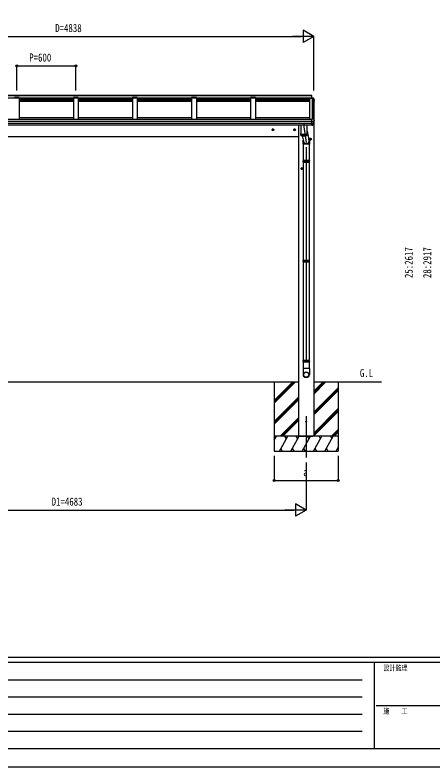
# Model space of a CAD drawing. Units: millimetres, scale not verified. Extents: x -10512 to 10512, y -7425 to 7425.
# Drawn here: x -6914 to -2666, y -7425 to 222 of the extents above; entities that cross this region are included whole.
import ezdxf
from ezdxf.enums import TextEntityAlignment as Align

# ---------------------------------------------------------------- set-up
doc = ezdxf.new("R2010")
doc.units = ezdxf.units.MM
doc.header["$LTSCALE"] = 40
for name, color, linetype in [('0-2_USER1', 3, 'Continuous'), ('0-4_YKK_12', 2, 'Continuous'), ('0-5_YKK_13', 4, 'Continuous'), ('0-6_YKK_A1', 4, 'Continuous'), ('0-7_YKK_D', 6, 'Continuous'), ('0-8_YKK_ZWAK', 7, 'Continuous')]:
    doc.layers.add(name, color=color, linetype=linetype)
doc.styles.add('ＭＳ ゴシック', font='')
doc.styles.get('ＭＳ ゴシック').set_extended_font_data('MS Gothic')

msp = doc.modelspace()

# ---------------------------------------------------------------- linework, layer by layer
at = {"layer": '0-4_YKK_12'}
for p, q in [((-3978.45, -878.21), (-3978.45, -916.35)), ((-3978.45, -916.35), (-3954.45, -1074.72)), ((-3954.45, -1120.16), (-3954.45, -3297.39)), ((-3954.45, -3856.56), (-3954.45, -4277.64))]:
    msp.add_line(p, q, dxfattribs=at)
at = {"layer": '0-5_YKK_13'}
for p, q in [((-3895.95, -620.18), (-3884.79, -620.79)), ((-3895.95, -622.87), (-3895.95, -626.1)), ((-3895.95, -622.87), (-3895.95, -622.87)), ((-3895.95, -625.11), (-3885.12, -625.72)), ((-3885.12, -626.1), (-3895.95, -626.1)), ((-3885.12, -625.72), (-3884.75, -623.24)), ((-3885.12, -625.72), (-3885.12, -626.15)), ((-3884.97, -625.93), (-3884.75, -624.45)), ((-3883.77, -626), (-3884.97, -625.93)), ((-3876.95, -645.74), (-3876.38, -645.63)), ((-3876.95, -646.08), (-3876.38, -645.97)), ((-3875.53, -647.33), (-3876.95, -647.61)), ((-3876.95, -659.39), (-3875.81, -659.53)), ((-3876.95, -663.41), (-3875.13, -663.76)), ((-3876.1, -665.1), (-3876.95, -664.93)), ((-3874.48, -642.04), (-3874.48, -646.06)), ((-3874.12, -660.65), (-3874.11, -660.72)), ((-3874.07, -660.99), (-3874.07, -665.03)), ((-3898.95, -833.93), (-3898.95, -833.61)), ((-3898.95, -834.62), (-3898.95, -833.93)), ((-3898.95, -856.83), (-3898.95, -834.62)), ((-4010.45, -895.63), (-4010.45, -982.4)), ((-3946.45, -982.4), (-3946.45, -895.63)), ((-3898.95, -858.09), (-3898.95, -856.83)), ((-3898.95, -858.92), (-3898.95, -858.09)), ((-3898.95, -858.92), (-3884.16, -859.02)), ((-3898.95, -872.78), (-3898.95, -858.92)), ((-3898.95, -872.78), (-3884.16, -872.58)), ((-3898.95, -874.69), (-3898.95, -872.78)), ((-3898.95, -876.21), (-3898.95, -874.69)), ((-3898.95, -896.69), (-3898.95, -876.21)), ((-3898.95, -897.09), (-3887.36, -896.46)), ((-3898.95, -897.09), (-3898.95, -896.69)), ((-3886.57, -896), (-3886.58, -896.02)), ((-3882.5, -858.93), (-3876.12, -858.14)), ((-3881.95, -858.86), (-3881.95, -872.66)), ((-3881.95, -866.65), (-3874.72, -868.05)), ((-3875.25, -857.99), (-3875.18, -857.98)), ((-3875.25, -857.99), (-3875.25, -857.99)), ((-3874.38, -857), (-3874.38, -850.5)), ((-3873.91, -875.56), (-3873.91, -869.03)), ((-4280.94, -944.8), (-4303.94, -944.8)), ((-4292.44, -957.31), (-4292.44, -932.29)), ((-4060.94, -944.8), (-4083.94, -944.8)), ((-4072.44, -957.31), (-4072.44, -932.29)), ((-4010.45, -983.37), (-4010.45, -998.82)), ((-4009.86, -1000.37), (-4009.86, -984.92)), ((-4008.63, -986.11), (-4008.63, -1001.56)), ((-4006.82, -1002.65), (-4006.82, -987.19)), ((-4004.45, -988.19), (-4004.45, -1003.65)), ((-4001.58, -1004.54), (-4001.58, -989.09)), ((-3998.27, -1005.32), (-3998.27, -989.87)), ((-3994.56, -990.52), (-3994.56, -1005.97)), ((-3990.55, -991.03), (-3990.55, -1006.49)), ((-3986.31, -991.39), (-3986.31, -1006.85)), ((-3981.91, -991.6), (-3981.91, -1007.05)), ((-3977.45, -991.64), (-3977.45, -1007.1)), ((-3973.01, -991.52), (-3973.01, -1006.98)), ((-3968.68, -991.25), (-3968.68, -1006.7)), ((-3964.54, -990.82), (-3964.54, -1006.28)), ((-3960.67, -990.25), (-3960.67, -1005.7)), ((-3957.15, -989.54), (-3957.15, -1005)), ((-3954.05, -988.72), (-3954.05, -1004.18)), ((-3951.43, -987.8), (-3951.43, -1003.25)), ((-3949.33, -986.8), (-3949.33, -1002.25)), ((-3947.8, -985.75), (-3947.8, -1001.2)), ((-3946.45, -958.63), (-3927.49, -1044.49)), ((-3946.45, -998.82), (-3946.45, -983.37)), ((-3995.86, -1005.77), (-3983.46, -1061.92)), ((-3987.84, -1058.57), (-3987.84, -1090.15)), ((-3899.44, -1039.8), (-3922.44, -1039.8)), ((-3921.84, -1058.98), (-3921.84, -1090.15)), ((-3910.94, -1052.31), (-3910.94, -1027.29)), ((-3921.84, -1090.15), (-3987.84, -1090.15)), ((-3984.45, -1090.15), (-3984.45, -1255.2)), ((-3924.45, -1090.15), (-3924.45, -1255.2)), ((-3992.45, -1264.2), (-3916.45, -1264.2)), ((-3987.05, -1257.2), (-3921.85, -1257.2)), ((-3987.05, -1271.2), (-3921.85, -1271.2)), ((-3986.45, -1255.2), (-3922.45, -1255.2)), ((-3986.45, -1255.2), (-3986.45, -1257.2)), ((-3986.45, -1271.2), (-3986.45, -1273.2)), ((-3986.45, -1273.2), (-3922.45, -1273.2)), ((-3984.45, -1273.2), (-3984.45, -2270.22)), ((-3924.45, -1273.2), (-3924.45, -2270.22)), ((-3922.45, -1255.2), (-3922.45, -1257.2)), ((-3922.45, -1271.2), (-3922.45, -1273.2)), ((-3986.44, -1339.8), (-4009.44, -1339.8)), ((-3997.94, -1352.31), (-3997.94, -1327.29)), ((-3992.45, -2279.22), (-3916.45, -2279.22)), ((-3987.05, -2272.22), (-3921.85, -2272.22)), ((-3987.05, -2286.22), (-3921.85, -2286.22)), ((-3986.45, -2270.22), (-3922.45, -2270.22)), ((-3986.45, -2270.22), (-3986.45, -2272.22)), ((-3986.45, -2286.22), (-3986.45, -2288.22)), ((-3986.45, -2288.22), (-3922.45, -2288.22)), ((-3984.45, -2288.22), (-3984.45, -3286.86)), ((-3924.45, -2288.22), (-3924.45, -3286.86)), ((-3922.45, -2270.22), (-3922.45, -2272.22)), ((-3922.45, -2286.22), (-3922.45, -2288.22)), ((-3986.45, -3286.86), (-3922.45, -3286.86)), ((-3986.45, -3286.86), (-3986.45, -3288.86)), ((-3922.45, -3286.86), (-3922.45, -3288.86)), ((-3992.45, -3295.86), (-3916.45, -3295.86)), ((-3987.05, -3288.86), (-3921.85, -3288.86)), ((-3987.05, -3302.86), (-3921.85, -3302.86)), ((-3986.45, -3302.86), (-3986.45, -3304.86)), ((-3986.45, -3304.86), (-3922.45, -3304.86)), ((-3984.45, -3304.86), (-3984.45, -3374.32)), ((-3924.45, -3304.86), (-3924.45, -3374.32)), ((-3922.45, -3302.86), (-3922.45, -3304.86)), ((-3922.6, -3374.32), (-3986.3, -3374.32)), ((-3986.3, -3374.32), (-3986.3, -3433.59)), ((-3922.6, -3374.32), (-3922.6, -3433.59))]:
    msp.add_line(p, q, dxfattribs=at)
for points in [[(-3895.95, -622.62), (-3884.75, -623.24), (-3884.75, -624.45), (-3883.63, -624.5)], [(-3885.05, -626.15), (-3884.97, -625.58), (-3884.97, -625.93)], [(-3882.14, -621.99), (-3877.9, -632.61), (-3874.55, -641.55), (-3874.49, -641.82), (-3874.48, -641.88)], [(-3882.14, -625.56), (-3881.15, -628.05), (-3880.16, -630.55), (-3879.2, -633.05), (-3878.24, -635.56), (-3877.3, -638.07), (-3876.37, -640.58), (-3875.45, -643.1), (-3874.55, -645.63)], [(-3874.25, -665.68), (-3875.71, -668.22), (-3876.95, -670.34)], [(-3874.48, -641.88), (-3874.48, -641.99), (-3874.48, -642.05)], [(-3874.11, -660.67), (-3874.08, -660.85), (-3874.08, -660.98)], [(-3898.95, -833.61), (-3884.95, -834.29), (-3884.95, -828.64), (-3883.19, -828.74)], [(-3882.31, -829.36), (-3881.28, -831.94), (-3880.26, -834.53), (-3879.25, -837.12), (-3878.26, -839.72), (-3877.28, -842.32), (-3876.32, -844.93), (-3875.37, -847.54), (-3874.43, -850.16)], [(-3882.5, -858.93), (-3882.75, -858.96), (-3882.9, -858.97)], [(-3877.73, -858.22), (-3876.49, -858.18), (-3875.25, -857.99)], [(-3874.43, -850.16), (-3874.39, -850.37), (-3874.38, -850.5)], [(-4292.44, -952.31), (-4298.94, -948.55), (-4298.94, -941.05), (-4292.44, -937.29)], [(-4292.44, -952.31), (-4285.94, -948.55), (-4285.94, -941.05), (-4292.44, -937.29)], [(-4072.44, -952.31), (-4078.94, -948.55), (-4078.94, -941.05), (-4072.44, -937.29)], [(-4072.44, -952.31), (-4065.94, -948.55), (-4065.94, -941.05), (-4072.44, -937.29)], [(-4010.45, -982.4), (-4010.45, -982.54), (-4010.34, -983.1), (-4010.08, -983.66), (-4009.68, -984.21), (-4009.14, -984.75), (-4008.46, -985.28), (-4007.64, -985.8), (-4006.69, -986.3), (-4005.61, -986.78), (-4004.4, -987.25), (-4003.08, -987.69), (-4001.64, -988.11), (-4000.1, -988.5), (-3998.46, -988.86), (-3996.73, -989.2), (-3994.92, -989.5), (-3993.03, -989.77), (-3991.07, -990.01), (-3989.06, -990.22), (-3986.99, -990.38), (-3984.89, -990.51), (-3982.76, -990.61), (-3980.61, -990.66), (-3978.45, -990.68)], [(-4010.4, -982.88), (-4010.41, -982.95), (-4010.45, -983.51), (-4010.34, -984.07), (-4010.08, -984.62), (-4009.68, -985.17), (-4009.14, -985.71), (-4008.46, -986.24), (-4007.64, -986.76), (-4006.69, -987.26), (-4005.61, -987.75), (-4004.4, -988.21), (-4003.08, -988.66), (-4001.64, -989.07), (-4000.1, -989.47), (-3998.46, -989.83), (-3996.73, -990.17), (-3994.92, -990.47), (-3993.03, -990.74), (-3991.07, -990.98), (-3989.06, -991.18), (-3986.99, -991.35), (-3984.89, -991.48), (-3982.76, -991.57), (-3980.61, -991.63), (-3978.45, -991.65)], [(-4008.75, -985.07), (-4008.3, -985.53), (-4007.66, -986.05), (-4006.88, -986.56), (-4005.97, -987.06), (-4004.94, -987.54), (-4003.78, -987.99), (-4002.5, -988.43), (-4001.11, -988.84), (-3999.61, -989.23), (-3998.01, -989.59), (-3996.33, -989.92), (-3994.56, -990.22), (-3992.71, -990.49), (-3990.8, -990.73), (-3988.83, -990.93), (-3986.81, -991.09), (-3984.76, -991.22), (-3982.67, -991.32), (-3980.57, -991.37), (-3978.45, -991.39)], [(-3978.45, -990.68), (-3976.29, -990.66), (-3974.14, -990.61), (-3972.01, -990.51), (-3969.91, -990.38), (-3967.84, -990.22), (-3965.83, -990.01), (-3963.87, -989.77), (-3961.98, -989.5), (-3960.17, -989.2), (-3958.44, -988.86), (-3956.8, -988.5), (-3955.26, -988.11), (-3953.82, -987.69), (-3952.5, -987.25), (-3951.29, -986.78), (-3950.21, -986.3), (-3949.26, -985.8), (-3948.44, -985.28), (-3947.76, -984.75), (-3947.22, -984.21), (-3946.82, -983.66), (-3946.56, -983.1), (-3946.45, -982.54), (-3946.45, -982.4)], [(-3978.45, -991.65), (-3976.29, -991.63), (-3974.14, -991.57), (-3972.01, -991.48), (-3969.91, -991.35), (-3967.84, -991.18), (-3965.83, -990.98), (-3963.87, -990.74), (-3961.98, -990.47), (-3960.17, -990.17), (-3958.44, -989.83), (-3956.8, -989.47), (-3955.26, -989.07), (-3953.82, -988.66), (-3952.5, -988.21), (-3951.29, -987.75), (-3950.21, -987.26), (-3949.26, -986.76), (-3948.44, -986.24), (-3947.76, -985.71), (-3947.22, -985.17), (-3946.82, -984.62), (-3946.56, -984.07), (-3946.45, -983.51), (-3946.49, -982.95), (-3946.5, -982.88)], [(-3978.45, -991.39), (-3976.33, -991.37), (-3974.23, -991.32), (-3972.14, -991.22), (-3970.09, -991.09), (-3968.07, -990.93), (-3966.1, -990.73), (-3964.19, -990.49), (-3962.34, -990.22), (-3960.57, -989.92), (-3958.89, -989.59), (-3957.29, -989.23), (-3955.79, -988.84), (-3954.4, -988.43), (-3953.12, -987.99), (-3951.96, -987.54), (-3950.93, -987.06), (-3950.02, -986.56), (-3949.24, -986.05), (-3948.6, -985.53), (-3948.16, -985.07)], [(-4010.45, -998.82), (-4010.45, -998.96), (-4010.34, -999.52), (-4010.08, -1000.08), (-4009.68, -1000.63), (-4009.14, -1001.17), (-4008.46, -1001.7), (-4007.64, -1002.22), (-4006.69, -1002.72), (-4005.61, -1003.2), (-4004.4, -1003.67), (-4003.08, -1004.11), (-4001.64, -1004.53), (-4000.1, -1004.92), (-3998.46, -1005.28), (-3996.73, -1005.62), (-3994.92, -1005.92), (-3993.03, -1006.2), (-3991.07, -1006.43), (-3989.06, -1006.64), (-3986.99, -1006.8), (-3984.89, -1006.93), (-3982.76, -1007.03), (-3980.61, -1007.09), (-3978.45, -1007.1)], [(-3978.45, -1007.1), (-3976.29, -1007.09), (-3974.14, -1007.03), (-3972.01, -1006.93), (-3969.91, -1006.8), (-3967.84, -1006.64), (-3965.83, -1006.43), (-3963.87, -1006.2), (-3961.98, -1005.92), (-3960.17, -1005.62), (-3958.44, -1005.28), (-3956.8, -1004.92), (-3955.26, -1004.53), (-3953.82, -1004.11), (-3952.5, -1003.67), (-3951.29, -1003.2), (-3950.21, -1002.72), (-3949.26, -1002.22), (-3948.44, -1001.7), (-3947.76, -1001.17), (-3947.22, -1000.63), (-3946.82, -1000.08), (-3946.56, -999.52), (-3946.45, -998.96), (-3946.45, -998.82)], [(-3910.94, -1047.31), (-3917.44, -1043.55), (-3917.44, -1036.05), (-3910.94, -1032.29)], [(-3910.94, -1047.31), (-3904.44, -1043.55), (-3904.44, -1036.05), (-3910.94, -1032.29)], [(-3997.94, -1347.31), (-4004.44, -1343.55), (-4004.44, -1336.05), (-3997.94, -1332.29)], [(-3997.94, -1347.31), (-3991.44, -1343.55), (-3991.44, -1336.05), (-3997.94, -1332.29)]]:
    msp.add_lwpolyline(points, dxfattribs=at)
for centre, radius in [((-4292.44, -944.8), 8.5), ((-4292.44, -944.8), 7.7), ((-4292.44, -944.8), 6.5), ((-4072.44, -944.8), 8.5), ((-4072.44, -944.8), 7.7), ((-4072.44, -944.8), 6.5), ((-3910.94, -1039.8), 8.5), ((-3910.94, -1039.8), 7.7), ((-3910.94, -1039.8), 6.5), ((-3997.94, -1339.8), 8.5), ((-3997.94, -1339.8), 7.7), ((-3997.94, -1339.8), 6.5), ((-3954.45, -3912.5), 5)]:
    msp.add_circle(centre, radius, dxfattribs=at)
for centre, radius, start, end in [((-3884.37, -623.37), 2.62, 31.83445, 99.24), ((-3883.79, -626.29), 0.3, 21.99494, 87.04231), ((-3883.72, -626.2), 1.7, 22.00225, 87.0423), ((-4345.88, -812.56), 498.52, 19.56907, 21.95354), ((-4308.71, -416.78), 499.04, 329.90411, 330.14673), ((-4308.71, -417.13), 499.04, 329.90411, 330.14673), ((-3876.44, -645.33), 0.3, 280.95393, 327.06409), ((-3876.44, -645.68), 0.299, 280.88931, 19.51522), ((-3876.15, -665.39), 0.299, 330.19129, 79.12168), ((-3875.83, -661.87), 2.32, 60.30373, 87.34859), ((-3875.77, -646.06), 1.3, 280.88938, 19.44863), ((-3875.38, -660.94), 1.3, 10.02543, 80.23195), ((-3875.37, -665.03), 1.3, 330.27138, 79.1216), ((-3883.24, -829.73), 1, 22.05378, 87.04045), ((-3887.42, -895.46), 1, 273.10735, 326.38063), ((-4268.85, -641.85), 459.05, 326.38357, 329.32444), ((-3881.61, -856.3), 16.37, 265.48312, 268.58725), ((-3875.38, -857), 1, 281.45361, 0), ((-3874.9, -869.03), 0.998, 0.05121, 79.086), ((-3874.91, -875.56), 1, 329.32149, 0), ((-3960.2, -1264.2), 27.75, 165.38919, 194.61079), ((-3948.7, -1264.2), 27.75, 0, 14.61083), ((-3948.7, -1264.2), 27.75, 345.38917, 0), ((-3960.2, -2279.22), 27.75, 165.38919, 194.61079), ((-3948.7, -2279.22), 27.75, 0, 14.61083), ((-3948.7, -2279.22), 27.75, 345.38917, 0), ((-3960.2, -3295.86), 27.75, 165.38919, 194.61079), ((-3948.7, -3295.86), 27.75, 0, 14.61083), ((-3948.7, -3295.86), 27.75, 345.38917, 0), ((-3955.3, -3433.59), 31, 180, 270), ((-3953.6, -3433.59), 31, 270, 0)]:
    msp.add_arc(centre, radius, start, end, dxfattribs=at)
for centre, major_axis, ratio, start_param, end_param in [((-3882.8, -851.41), (9.96, 2.12), 0.734427, 4.4222801, 4.5475838), ((-3882.8, -880.18), (-9.97, 1.96), 0.736539, 4.8664216, 4.9917253), ((-3882.95, -872.46), (-1, 0.195), 0.067217, 2.8005545, 3.1546872), ((-3954.84, -1055.47), (-33, -3.09), 0.972144, 5.9206673, 10.0450759), ((-3954.77, -1055.47), (-2.75, 29.4), 0.995638, 1.6925581, 5.0001766)]:
    msp.add_ellipse(centre, major_axis=major_axis, ratio=ratio, start_param=start_param, end_param=end_param, dxfattribs=at)
for major_axis in [(-28.29, 0), (-25.83, 0)]:
    msp.add_ellipse((-3954.45, -3436.41), major_axis=major_axis, ratio=0.996195, dxfattribs=at)
at = {"layer": '0-6_YKK_A1'}
for p, q in [((-3895.95, -595.78), (-8695.95, -595.78)), ((-3895.95, -601.06), (-8695.95, -601.06)), ((-3895.95, -625.67), (-3895.95, -595.78)), ((-8670.95, -621.61), (-3895.95, -621.61)), ((-8670.95, -621.61), (-3895.95, -621.61)), ((-6870.95, -616.43), (-6920.95, -616.43)), ((-6870.95, -616.43), (-6870.95, -836.64)), ((-6870.95, -624.53), (-6320.95, -624.53)), ((-6870.95, -630.6), (-6320.95, -630.6)), ((-6870.95, -631.58), (-6320.95, -631.58)), ((-6870.95, -641.61), (-6320.95, -641.61)), ((-6870.95, -646.47), (-6320.95, -646.47)), ((-6870.95, -648.01), (-6320.95, -648.01)), ((-6870.95, -649.97), (-6320.95, -649.97)), ((-6870.95, -653.74), (-6320.95, -653.74)), ((-6270.95, -616.43), (-6320.95, -616.43)), ((-6320.95, -616.43), (-6320.95, -836.64)), ((-6270.95, -616.43), (-6270.95, -836.64)), ((-5720.95, -624.53), (-6270.95, -624.53)), ((-5720.95, -630.6), (-6270.95, -630.6)), ((-5720.95, -631.58), (-6270.95, -631.58)), ((-6270.95, -641.61), (-5720.95, -641.61)), ((-6270.95, -646.47), (-5720.95, -646.47)), ((-6270.95, -648.01), (-5720.95, -648.01)), ((-6270.95, -649.97), (-5720.95, -649.97)), ((-6270.95, -653.74), (-5720.95, -653.74)), ((-5670.95, -616.43), (-5720.95, -616.43)), ((-5720.95, -616.43), (-5720.95, -836.64)), ((-5670.95, -616.43), (-5670.95, -836.64)), ((-5670.95, -624.53), (-5120.95, -624.53)), ((-5670.95, -630.6), (-5120.95, -630.6)), ((-5670.95, -631.58), (-5120.95, -631.58)), ((-5670.95, -641.61), (-5120.95, -641.61)), ((-5670.95, -646.47), (-5120.95, -646.47)), ((-5670.95, -648.01), (-5120.95, -648.01)), ((-5670.95, -649.97), (-5120.95, -649.97)), ((-5670.95, -653.74), (-5120.95, -653.74)), ((-5070.95, -616.43), (-5120.95, -616.43)), ((-5120.95, -616.43), (-5120.95, -836.64)), ((-5070.95, -616.43), (-5120.95, -616.43)), ((-5120.95, -616.43), (-5120.95, -836.64)), ((-5070.95, -616.43), (-5070.95, -836.64)), ((-5070.95, -616.43), (-5070.95, -836.64)), ((-5070.95, -624.53), (-4520.95, -624.53)), ((-5070.95, -630.6), (-4520.95, -630.6)), ((-5070.95, -631.58), (-4520.95, -631.58)), ((-5070.95, -641.61), (-4520.95, -641.61)), ((-5070.95, -646.47), (-4520.95, -646.47)), ((-5070.95, -648.01), (-4520.95, -648.01)), ((-5070.95, -649.97), (-4520.95, -649.97)), ((-5070.95, -653.74), (-4520.95, -653.74)), ((-4470.95, -616.43), (-4520.95, -616.43)), ((-4520.95, -616.43), (-4520.95, -836.64)), ((-4470.95, -616.43), (-4470.95, -836.64)), ((-4470.95, -624.53), (-3895.95, -624.53)), ((-4470.95, -630.6), (-3920.95, -630.6)), ((-4470.95, -631.58), (-3920.95, -631.58)), ((-4470.95, -641.61), (-3920.95, -641.61)), ((-4470.95, -646.47), (-3920.95, -646.47)), ((-4470.95, -648.01), (-3920.95, -648.01)), ((-4470.95, -649.97), (-3920.95, -649.97)), ((-4470.95, -653.74), (-3920.95, -653.74)), ((-3920.95, -624.53), (-3920.95, -836.64)), ((-3884.07, -626.15), (-3920.95, -626.15)), ((-3889.65, -834.06), (-3889.65, -626.15)), ((-3876.95, -644.7), (-3884.07, -626.15)), ((-3883.95, -626.46), (-3883.95, -828.7)), ((-3876.95, -644.7), (-3876.95, -843.21)), ((-8692.95, -836.64), (-3898.95, -836.64)), ((-6870.95, -819.55), (-6320.95, -819.55)), ((-6270.95, -819.55), (-5720.95, -819.55)), ((-5670.95, -819.55), (-5120.95, -819.55)), ((-5070.95, -819.55), (-4520.95, -819.55)), ((-4470.95, -819.55), (-3920.95, -819.55)), ((-8692.95, -856.17), (-3898.95, -856.17)), ((-8692.95, -876.27), (-3898.95, -876.27)), ((-8692.95, -895.63), (-3898.95, -895.63)), ((-4031.45, -895.63), (-4031.45, -3512.5)), ((-3877.45, -858.3), (-3877.45, -867.52)), ((-3877.45, -881.71), (-3877.45, -3512.5)), ((-3876.95, -842.26), (-3876.95, -843.21)), ((-8560.45, -1012.5), (-4031.45, -1012.5)), ((-4031.45, -3512.5), (-8560.45, -3512.5)), ((-4279.45, -3514.64), (-4277.32, -3512.5)), ((-4279.45, -3512.5), (-4279.45, -4212.5)), ((-4279.45, -3698.48), (-4093.47, -3512.5)), ((-4279.45, -3712.63), (-4079.33, -3512.5)), ((-4279.45, -3726.77), (-4065.19, -3512.5)), ((-4279.45, -3514.64), (-4277.32, -3512.5)), ((-4031.45, -3512.5), (-4031.45, -4062.5)), ((-3190.26, -3512.5), (-3877.45, -3512.5)), ((-3877.45, -3633.14), (-3756.82, -3512.5)), ((-3877.45, -3618.99), (-3770.96, -3512.5)), ((-3877.45, -3604.85), (-3785.1, -3512.5)), ((-3877.45, -3512.5), (-3877.45, -4062.5)), ((-3629.45, -3512.5), (-3629.45, -4212.5)), ((-3877.45, -3816.98), (-3629.45, -3568.98)), ((-3877.45, -3831.12), (-3629.45, -3583.13)), ((-4279.45, -3910.61), (-4031.45, -3662.62)), ((-3877.45, -3845.27), (-3629.45, -3597.27)), ((-4279.45, -3924.76), (-4031.45, -3676.76)), ((-4279.45, -3938.9), (-4031.45, -3690.9)), ((-3877.45, -4029.11), (-3629.45, -3781.12)), ((-3877.45, -4043.26), (-3629.45, -3795.26)), ((-3877.45, -4057.4), (-3629.45, -3809.4)), ((-4219.21, -4062.5), (-4031.45, -3874.75)), ((-4205.07, -4062.5), (-4031.45, -3888.89)), ((-4190.92, -4062.5), (-4031.45, -3903.03)), ((-3698.71, -4062.5), (-3629.45, -3993.25)), ((-3684.57, -4062.5), (-3629.45, -4007.39)), ((-3670.42, -4062.5), (-3629.45, -4021.53)), ((-3629.45, -4062.5), (-4279.45, -4062.5)), ((-4279.45, -4102.6), (-4256.3, -4062.5)), ((-4271.3, -4088.49), (-4279.45, -4074.37)), ((-4227.43, -4212.5), (-4140.83, -4062.5)), ((-4155.83, -4088.49), (-4170.83, -4062.5)), ((-4111.96, -4212.5), (-4025.36, -4062.5)), ((-4040.36, -4088.49), (-4055.36, -4062.5)), ((-4021.95, -4062.5), (-3886.95, -4062.5)), ((-3996.49, -4212.5), (-3909.89, -4062.5)), ((-3924.89, -4088.49), (-3939.89, -4062.5)), ((-3881.02, -4212.5), (-3794.42, -4062.5)), ((-3809.42, -4088.49), (-3824.42, -4062.5)), ((-3765.55, -4212.5), (-3678.95, -4062.5)), ((-3708.95, -4062.5), (-3693.95, -4088.49)), ((-4212.44, -4186.53), (-4197.44, -4212.5)), ((-4096.96, -4186.52), (-4081.96, -4212.5)), ((-3981.49, -4186.52), (-3966.5, -4212.5)), ((-3866.02, -4186.53), (-3851.03, -4212.5)), ((-3750.55, -4186.53), (-3735.56, -4212.5)), ((-3650.08, -4212.5), (-3629.45, -4176.77)), ((-3635.08, -4186.53), (-3629.45, -4196.28)), ((-4279.45, -4212.5), (-3629.45, -4212.5))]:
    msp.add_line(p, q, dxfattribs=at)
at = {"layer": '0-7_YKK_D'}
for p, q in [((-8589.95, 4.22), (-4001.95, 4.22)), ((-3876.95, 4.22), (-4093.46, 4.22)), ((-3876.95, 4.22), (-3985.2, 66.72)), ((-3985.2, 66.72), (-3985.2, -58.28)), ((-3876.95, 4.22), (-3985.2, -58.28)), ((-3876.95, -545.78), (-3876.95, 5.22)), ((-6895.95, -545.78), (-6895.95, -294.78)), ((-6895.95, -295.78), (-6295.95, -295.78)), ((-6295.95, -545.78), (-6295.95, -294.78)), ((-4279.45, -4262.5), (-4279.45, -4513.5)), ((-3629.45, -4262.5), (-3629.45, -4513.5)), ((-3954.45, -4327.64), (-3954.45, -4813.5)), ((-4279.45, -4512.5), (-3629.45, -4512.5)), ((-8512.45, -4812.5), (-4079.45, -4812.5)), ((-3954.45, -4812.5), (-4170.96, -4812.5)), ((-3954.45, -4812.5), (-4062.7, -4750)), ((-4062.7, -4750), (-4062.7, -4875)), ((-3954.45, -4812.5), (-4062.7, -4875))]:
    msp.add_line(p, q, dxfattribs=at)
for centre in [(-6895.95, -295.78), (-6295.95, -295.78), (-4279.45, -4512.5), (-3629.45, -4512.5)]:
    msp.add_circle(centre, 10.62, dxfattribs=at)
at = {"layer": '0-8_YKK_ZWAK'}
for p, q in [((9737.55, -6312.5), (-9762.45, -6312.5)), ((-3262.45, -6362.5), (-9762.45, -6362.5)), ((-3262.45, -6362.5), (-3262.45, -7237.5)), ((-12.45, -6362.5), (-3262.45, -6362.5)), ((-9656.2, -6537.5), (-3387.45, -6537.5)), ((-9656.2, -6712.5), (-3387.45, -6712.5)), ((-3243.7, -6800), (-12.45, -6800)), ((-9656.2, -6887.5), (-3387.45, -6887.5)), ((-9656.2, -7062.5), (-3387.45, -7062.5)), ((-9762.45, -7237.5), (-3262.45, -7237.5)), ((-3262.45, -7237.5), (-12.45, -7237.5))]:
    msp.add_line(p, q, dxfattribs=at)
msp.add_lwpolyline([(-10512.5, -7425), (10512.5, -7425), (10512.5, 7425), (-10512.5, 7425)], close=True, dxfattribs=at)

# ---------------------------------------------------------------- texts
at = {"layer": '0-2_USER1', "style": 'ＭＳ ゴシック', "width": 0.8}
msp.add_text('G.L', height=82.48, dxfattribs=at).set_placement((-3409.2, -3484.5), align=Align.BOTTOM_LEFT)
at = {"layer": '0-7_YKK_D', "style": 'ＭＳ ゴシック', "width": 0.8}
for s, p in [('D=4838', (-6505.95, 24.22)), ('P=600', (-6769.95, -275.78)), ('a', (-3984.45, -4492.5)), ('D1=4683', (-6541.95, -4792.5))]:
    msp.add_text(s, height=82.48, dxfattribs=at).set_placement(p, align=Align.BOTTOM_LEFT)
for s, p in [('25:2617', (-2846.92, -2453.07)), ('28:2917', (-2659.42, -2453.07))]:
    msp.add_text(s, height=82.48, rotation=90, dxfattribs=at).set_placement(p, align=Align.BOTTOM_LEFT)
at = {"layer": '0-8_YKK_ZWAK', "style": 'ＭＳ ゴシック', "width": 0.8}
for s, p in [('設計監理', (-3170.78, -6462.5)), ('施\u3000\u3000工', (-3170.78, -6900))]:
    msp.add_text(s, height=54.99, dxfattribs=at).set_placement(p, align=Align.BOTTOM_LEFT)

doc.saveas('drawing.dxf')
